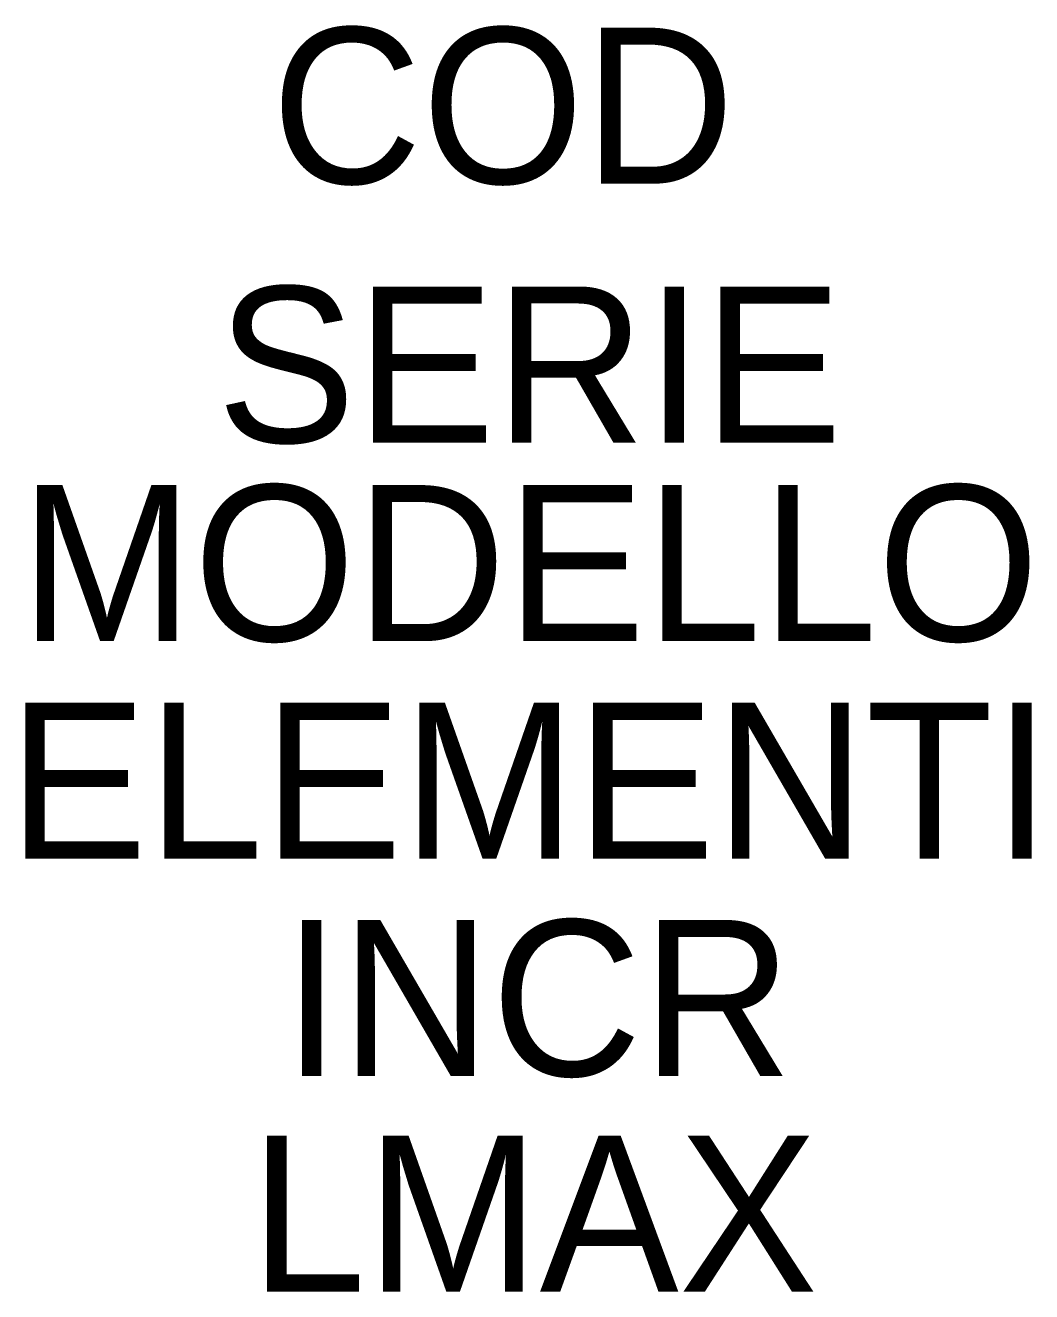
# Model space of a CAD drawing. Extents: x -1.79 to 0, y -1.3 to 1.85.
# Drawn here: x -1.424 to -0.133, y 0.226 to 1.849 of the extents above; entities that cross this region are included whole.
import ezdxf
from ezdxf.enums import TextEntityAlignment as Align

# ---------------------------------------------------------------- set-up
doc = ezdxf.new("R2010")
doc.units = 0
doc.layers.get('0').update_dxf_attribs({"linetype": 'CONTINUOUS'})

msp = doc.modelspace()

# ---------------------------------------------------------------- texts
at = {"color": 7, "linetype": 'CONTINUOUS', "flags": 9}
for tag, text, p in [('COD', '??', (-0.8117, 1.6463)), ('SERIE', '', (-0.7776, 1.3144)), ('MODELLO', '', (-0.7776, 1.0599)), ('ELEMENTI', '', (-0.7776, 0.7808)), ('INCR', '*INCR*', (-0.7674, 0.5023)), ('LMAX', '*LMAX*', (-0.772, 0.2258))]:
    msp.add_attdef(tag, text=text, height=0.2, dxfattribs=at).set_placement(p, align=Align.CENTER)

doc.saveas('drawing.dxf')
